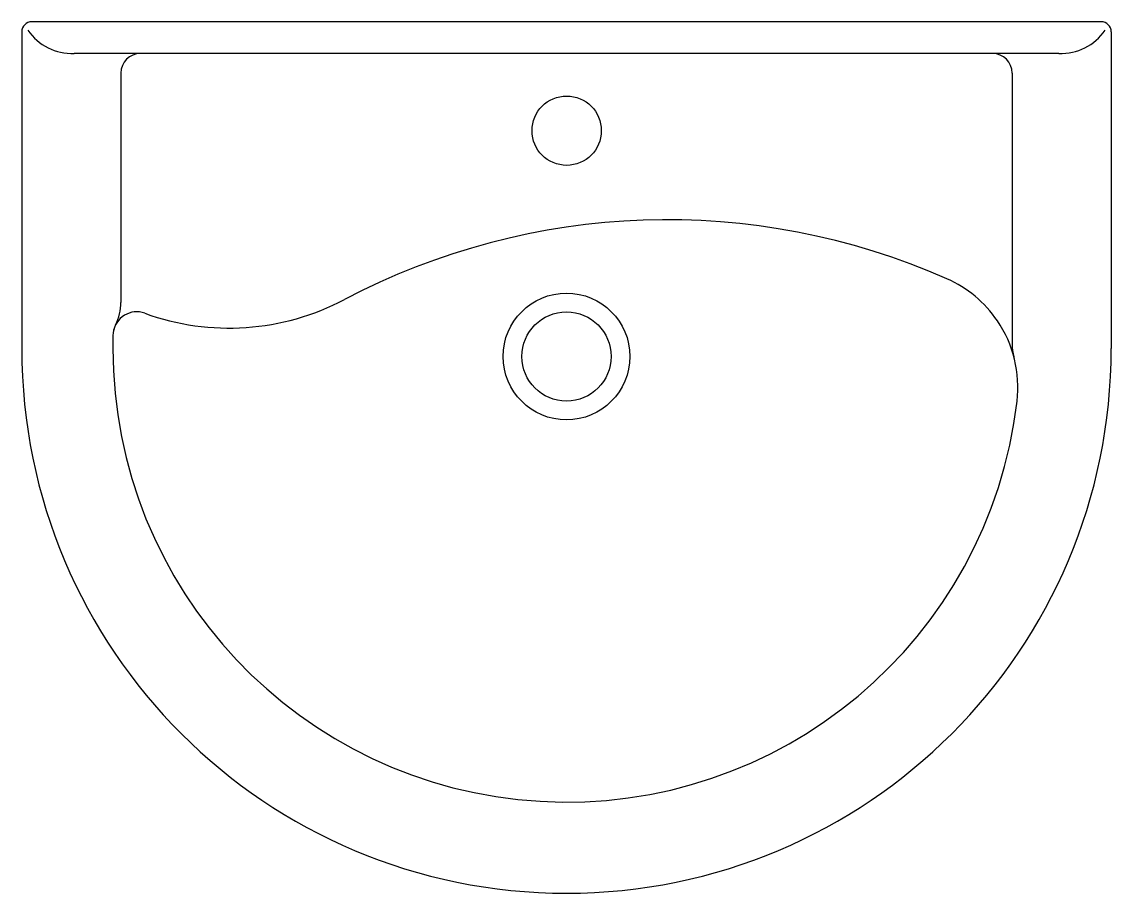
# Model space of a CAD drawing. Extents: x 2519 to 3069, y 1510 to 1950.
import ezdxf

# ---------------------------------------------------------------- set-up
doc = ezdxf.new("R2010")
doc.units = 0
doc.header["$LTSCALE"] = 50
doc.layers.add('FINA', color=6, linetype='CONTINUOUS')
doc.layers.add('GROSSA', color=3, linetype='CONTINUOUS')

msp = doc.modelspace()

# ---------------------------------------------------------------- linework, layer by layer
at = {"layer": 'FINA', "color": 0}
for p, q in [((3042.2, 1933.52), (2545.05, 1933.52)), ((2568.63, 1923.52), (2568.63, 1807.82)), ((3018.63, 1923.52), (3018.63, 1786.71))]:
    msp.add_line(p, q, dxfattribs=at)
msp.add_circle((2793.63, 1780.52), 32, dxfattribs=at)
for centre, radius, start, end in [((2544.01, 1960.43), 26.94, 214.1886, 272.2079), ((3043.24, 1960.43), 26.94, 267.7921, 325.8114), ((2578.63, 1923.52), 10, 90, 180), ((3008.63, 1923.52), 10, 0, 90), ((2543.63, 1807.82), 25, 333.112, 0)]:
    msp.add_arc(centre, radius, start, end, dxfattribs=at)
at = {"layer": 'GROSSA', "color": 0}
for p, q in [((3063.63, 1949.52), (2523.63, 1949.52)), ((2518.63, 1944.52), (2518.63, 1784.52)), ((3068.63, 1944.52), (3068.63, 1784.52)), ((2564.63, 1791.08), (2564.63, 1784.52))]:
    msp.add_line(p, q, dxfattribs=at)
for centre, radius in [((2793.71, 1894.52), 17.5), ((2793.63, 1780.52), 22.5)]:
    msp.add_circle(centre, radius, dxfattribs=at)
for centre, radius, start, end in [((2523.63, 1944.52), 5, 90, 180), ((3063.63, 1944.52), 5, 0, 90), ((2844.48, 1499.52), 350, 66.2071, 117.7506), ((2961.48, 1764.87), 60, 34.1476, 66.2071), ((2623.31, 1919.88), 125, 250.0754, 297.7506), ((2576.64, 1791.21), 11.88, 69.9533, 173.4459), ((2962.08, 1765.02), 59.42, 353.116, 34.3555), ((2576.63, 1791.08), 12, 153.112, 180), ((2793.63, 1784.52), 275, 180, 0), ((2793.63, 1784.52), 229, 180, 353.3239), ((3043.63, 1786.71), 25, 180, 194.8896)]:
    msp.add_arc(centre, radius, start, end, dxfattribs=at)

doc.saveas('drawing.dxf')
